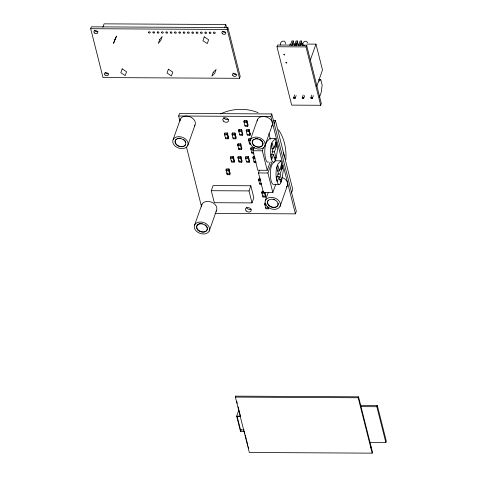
<?xml version="1.0" encoding="UTF-8"?>
<svg xmlns="http://www.w3.org/2000/svg" width="477" height="477" viewBox="0 0 477 477"><rect width="100%" height="100%" fill="white"/><g stroke="black" fill="none" stroke-linecap="round" stroke-linejoin="round"><path stroke-width="0.72" d="M285.812 159.849C286.635 149.361 284.465 138.503 278.514 129.714M285.401 43.938C286.176 39.305 279.641 40.7 280.315 44.939M90.69 28.703L91.351 26.837L227.875 27.588L240.193 76.451L239.532 78.317L103.014 77.566L90.69 28.703L227.213 29.455L227.875 27.588M102.901 27.189L104.087 23.85L225.758 24.518L226.658 28.089M179.93 121.057L178.654 116.006L179.567 113.437L271.777 113.943L296.324 211.281L295.412 213.857L215.097 213.416M173.127 139.612L180.425 119.011M224.578 27.857L225.758 24.518M187.705 145.682A7.906 5.718 19.5 0 0 178.905 136.643A7.906 5.718 19.5 0 0 174.642 145.61A7.906 5.718 19.5 0 0 187.705 145.682L194.998 125.087M224.423 133.971L224.792 132.94L227.428 132.958L228.638 137.758L228.274 138.783L225.633 138.771L224.423 133.971L227.064 133.983L227.428 132.958M194.646 224.953L201.938 204.359M227.654 133.858L227.29 134.884L224.655 134.872M228.411 136.857L228.048 137.883L225.406 137.871M211.281 190.705L213.106 185.559L250.824 185.762L253.847 197.764L252.023 202.91L214.31 202.707L211.281 190.705L249 190.913L250.824 185.762M231.971 134.013L232.335 132.982L234.97 133L236.181 137.799L235.817 138.825L233.175 138.813L231.971 134.013L234.606 134.025L234.97 133M235.197 133.9L234.833 134.925L232.198 134.913M235.954 136.899L235.59 137.925L232.949 137.913M238.601 130.454L238.971 129.422L241.606 129.44L242.817 134.24L242.453 135.271L239.812 135.253L238.601 130.454L241.243 130.471L241.606 129.44M230.325 157.368L230.689 156.337L233.331 156.355L234.541 161.154L234.177 162.186L231.536 162.168L230.325 157.368L232.967 157.386L233.331 156.355M225.961 169.925L226.325 168.9L228.966 168.912L230.17 173.711L229.807 174.743L227.171 174.725L225.961 169.925L228.596 169.943L228.966 168.912M243.878 121.498L244.242 120.466L246.883 120.484L248.094 125.284L247.73 126.31L245.089 126.298L243.878 121.498L246.52 121.51L246.883 120.484M241.833 130.34L241.469 131.372L238.828 131.354M231.673 160.242L231.309 161.268L233.951 161.286L234.314 160.254M227.308 172.799L226.939 173.825L229.58 173.843L229.944 172.811M237.707 144.829L238.071 143.798L240.712 143.815L241.922 148.615L241.559 149.641L238.917 149.629L237.707 144.829L240.348 144.841L240.712 143.815M233.557 157.255L233.193 158.286L230.552 158.269M229.193 169.812L228.823 170.844L226.187 170.826M242.59 133.339L242.227 134.371L239.585 134.353M247.11 121.379L246.746 122.41L244.105 122.398M209.224 231.023A7.906 5.718 19.5 0 0 200.423 221.99A7.906 5.718 19.5 0 0 196.16 230.951A7.906 5.718 19.5 0 0 209.224 231.023L216.516 210.429M238.917 149.629L239.281 148.597M247.867 124.384L247.503 125.409L244.862 125.397M240.939 144.716L240.575 145.741L237.934 145.729L238.071 143.798M246.144 130.495L246.514 129.464L249.149 129.482L250.359 134.281L249.996 135.313L247.354 135.295L246.144 130.495L248.785 130.513L249.149 129.482M276.976 46.752L277.596 45.005L306.604 45.16L321.319 103.527L320.699 105.274L291.691 105.119L276.976 46.752L305.984 46.913L306.604 45.16M237.868 157.41L238.232 156.378L240.873 156.396L242.083 161.196L241.72 162.228L239.078 162.21L237.868 157.41L240.509 157.428L240.873 156.396M241.696 147.715L241.332 148.741L238.691 148.729M249.376 130.382L249.012 131.413L246.37 131.396M239.215 160.278L238.852 161.309L241.493 161.327L241.857 160.296M241.1 157.297L240.736 158.328L238.095 158.31M250.133 133.381L249.769 134.413L247.128 134.395M250.944 144.304L249.626 144.292L248.416 139.493L248.779 138.467L251.421 138.479M250.258 140.035L257.55 119.441M249.763 142.367L249.399 143.392L250.717 143.404M245.411 157.452L245.774 156.42L248.416 156.438L249.626 161.238L249.262 162.269L246.621 162.252L245.411 157.452L248.052 157.47L248.416 156.438M253.877 153.308L251.892 153.296L250.681 148.496L251.051 147.465L253.686 147.476L253.913 148.377M248.642 157.338L248.278 158.364L245.637 158.352M289.754 45.351L290.237 43.979M250.914 149.396L253.549 149.408L253.686 147.476M249.399 160.338L249.036 161.369L246.394 161.351M270.179 161.983L267.233 170.301L257.807 170.253L252.893 150.75L254.116 147.286M290.529 44.844L291.9 40.962L293.26 40.968L293.528 42.048L292.383 45.279M291.65 45.5L293.26 40.968M256.143 162.305L254.163 162.293L252.953 157.493L253.317 156.462L254.64 156.474M294.392 45.512L295.996 40.98L297.35 40.992L297.618 42.065L296.473 45.303M254.163 162.293L254.527 161.262M295.746 45.518L297.35 40.992M295.412 213.857L270.864 116.513L271.777 113.943M298.495 45.536L300.099 41.004L301.452 41.01L301.726 42.089L300.576 45.327M267.233 170.301L262.32 150.804L263.548 147.339M299.848 45.542L301.452 41.01M264.83 146.105A7.906 5.718 19.5 0 0 256.03 137.072A7.906 5.718 19.5 0 0 251.767 146.034A7.906 5.718 19.5 0 0 264.83 146.105L272.128 125.511M274.108 123.889L275.354 120.377L273.148 120.365M302.263 45.738C301.744 42.596 306.067 38.887 307.665 42.787M275.778 184.182L272.832 192.499L263.405 192.452L258.486 172.948L259.47 170.176M261.742 184.504L259.762 184.492L258.552 179.692L258.916 178.66L260.233 178.672M271.818 148.776L273.703 148.788L275.438 143.893L276.189 146.898L274.46 151.787L275.897 157.488L274.985 160.063L273.548 154.363L271.031 154.345M273.548 154.363L271.812 159.252L271.061 156.253L272.79 151.364L271.353 145.664L272.266 143.088L273.703 148.788M293.731 97.552L294.667 94.911M272.832 192.499L267.913 173.002L271.842 161.912M261.956 193.191L264.592 193.203L264.956 192.177L265.939 196.077L265.576 197.102L262.934 197.09L261.724 192.291L262.094 191.259L263.411 191.271M295.215 98.173L296.151 95.531M310.396 59.875L315.971 44.122L307.146 44.069M263.077 195.159L262.708 196.19L265.349 196.208L265.713 195.176M265.456 200.328L268.134 192.78M302.263 97.6L303.199 94.959M268.891 207.775L268.527 208.807L265.886 208.789L264.675 203.989L265.039 202.958M303.748 98.22L304.684 95.579M277.411 170.975L279.301 170.987L281.031 166.091L281.788 169.091L280.059 173.986L281.496 179.686L280.583 182.262L279.146 176.562L276.63 176.544M279.146 176.562L277.411 181.451L276.654 178.452L278.389 173.562L276.952 167.862L277.864 165.286L279.301 170.987M310.932 97.648L311.869 95.006M312.417 98.268L313.353 95.627M316.716 86.492L322.494 69.976L315.971 44.122M280.035 206.398A7.906 5.718 19.5 0 0 271.234 197.365A7.906 5.718 19.5 0 0 266.971 206.326A7.906 5.718 19.5 0 0 280.035 206.398L287.327 185.803M319.453 97.35L321.188 92.46L322.154 85.085L320.782 79.653L318.57 79.641M291.507 192.881L292.747 189.369L275.354 120.377M235.793 397.574L235.435 396.143L358.531 396.816L372.501 452.208L372.167 453.15L249.34 452.476L235.376 397.085L235.71 396.143M244.886 433.617L244.343 431.47L240.503 431.446L236.652 416.182L238.446 411.126M240.503 431.446L241.171 429.55M372.167 453.15L358.197 397.758L358.531 396.816M369.753 442.394L385.845 442.483L376.83 406.72L377.289 405.408L360.57 405.319M385.845 442.483L386.31 441.171L377.289 405.408M275.348 138.622L273.088 141.085A10.673 3.196 -89.7 0 0 271.163 158.525A10.673 3.196 -89.7 0 0 276.624 155.114L277.727 148.061L275.348 138.622L269.696 138.592L267.43 141.055A10.673 3.196 -89.7 0 0 264.813 153.511A10.673 3.196 -89.7 0 0 268.503 162.031M280.947 160.821L278.681 163.283A10.673 3.196 -89.7 0 0 276.761 180.723A10.673 3.196 -89.7 0 0 282.223 177.313L283.326 170.259L280.947 160.821L275.289 160.791L273.029 163.253A10.673 3.196 -89.7 0 0 270.37 174.326A10.673 3.196 -89.7 0 0 273.267 184.384L278.926 184.414M318.451 81.603L320.782 79.653M220.618 113.854C232.329 108.362 246.078 107.772 258.099 112.661M292.443 43.991L299.061 44.027M300.528 44.033L303.473 44.051M178.654 116.006L270.864 116.513M248.416 139.493L250.395 139.505M248.642 140.393L250.622 140.405M274.305 146.886L276.189 146.898M250.681 148.496L253.323 148.508M252.893 150.75L262.32 150.804M271.944 151.775L274.46 151.787M251.665 152.396L253.645 152.407M274.013 157.476L275.897 157.488M252.953 157.493L254.933 157.505M255.159 158.406L253.18 158.394L253.317 156.462M253.937 161.393L255.916 161.405M279.904 169.085L281.788 169.091M258.486 172.948L267.913 173.002M277.542 173.974L280.059 173.986M279.605 179.674L281.496 179.686M258.552 179.692L260.531 179.704M258.778 180.592L260.758 180.604M259.536 183.591L261.515 183.603M261.724 192.291L264.365 192.309L265.576 197.102M264.675 203.989L265.999 203.995M264.902 204.889L266.226 204.895M265.659 207.889L268.301 207.906M235.376 397.085L358.197 397.758M361.006 406.631L376.83 406.72M236.652 416.182L240.491 416.2L238.142 406.887M240.682 416.32L237.105 416.296L240.545 429.932L244.117 429.956M283.189 152.813L284.053 154.876L284.232 156.933M305.984 46.913L320.699 105.274M370.456 445.196L371.517 449.4M268.885 133.506L270.34 139.284M275.39 159.312L275.754 160.761M227.213 29.455L239.532 78.317M246.52 121.51L247.73 126.31M248.785 130.513L249.996 135.313M267.996 206.702L268.527 208.807M244.242 120.466L244.468 121.367M241.243 130.471L242.453 135.271M248.052 157.47L249.262 162.269M238.971 129.422L239.198 130.322M240.348 144.841L241.559 149.641M234.606 134.025L235.817 138.825M240.509 157.428L241.72 162.228M249 190.913L252.023 202.91M232.335 132.982L232.561 133.882M227.064 133.983L228.274 138.783M232.967 157.386L234.177 162.186M228.596 169.943L229.807 174.743M186.471 147.011L201.562 206.863M236.699 401.157L237.242 403.303M245.244 435.048L246.329 439.347M246.692 440.784L247.772 445.083M248.135 446.514L248.678 448.666M98.101 31.339A2.009 1.455 19.5 0 1 96.098 31.661A2.009 1.455 19.5 0 1 94.553 30.242M108.374 73.661A2.009 1.455 19.5 0 1 105.161 72.319M225.758 32.287A2.009 1.455 19.5 0 1 222.711 31.345M236.365 74.364A2.009 1.455 19.5 0 1 233.152 73.023M282.503 177.593A7.906 5.718 19.5 0 1 286.444 187.038M278.115 203.136A5.533 4.001 19.5 0 1 271.795 206.976A5.533 4.001 19.5 0 1 268.354 200.119M273.184 199.058A5.533 4.001 19.5 0 1 274.561 199.481M201.55 205.802A7.906 5.718 19.5 0 1 211.371 202.093A7.906 5.718 19.5 0 1 215.98 211.281M207.4 228.847A5.533 4.001 19.5 0 1 201.682 231.78A5.533 4.001 19.5 0 1 196.655 226.617A5.533 4.001 19.5 0 1 202.373 223.683M205.015 224.78A5.533 4.001 19.5 0 1 207.304 227.762M228.531 119.429A2.963 2.141 19.5 0 1 223.796 117.461M251.164 209.2A2.963 2.141 19.5 0 1 246.43 207.227M257.163 120.878A7.906 5.718 19.5 0 1 266.977 117.169A7.906 5.718 19.5 0 1 271.586 126.363M259.357 139.189A5.533 4.001 19.5 0 1 262.362 145.533A5.533 4.001 19.5 0 1 254.271 145.491A5.533 4.001 19.5 0 1 254.08 139.159M255.243 138.747A5.533 4.001 19.5 0 1 257.979 138.765M180.032 120.454A7.906 5.718 19.5 0 1 189.852 116.746A7.906 5.718 19.5 0 1 194.461 125.94M185.613 144.513A5.533 4.001 19.5 0 1 178.136 145.7A5.533 4.001 19.5 0 1 176.025 139.397M176.955 138.735A5.533 4.001 19.5 0 1 180.855 138.336M183.496 139.439A5.533 4.001 19.5 0 1 185.791 142.414M311.237 98.387A0.805 0.584 19.5 0 1 311.266 97.38A0.805 0.584 19.5 0 1 312.453 98.012A0.805 0.584 19.5 0 1 311.421 98.483M302.567 98.34A0.805 0.584 19.5 0 1 302.537 97.356A0.805 0.584 19.5 0 1 303.754 97.863A0.805 0.584 19.5 0 1 302.955 98.495M294.035 98.292A0.805 0.584 19.5 0 1 293.951 97.332A0.805 0.584 19.5 0 1 295.174 97.707A0.805 0.584 19.5 0 1 294.625 98.471M302.358 45.506A2.683 1.938 19.5 0 1 304.916 45.518M276.666 145.706C276.32 147.107 276.207 146.105 276.702 144.281L276.666 145.706M282.265 167.904C281.871 169.43 281.835 168.202 282.301 166.479L282.265 167.904M276.469 143.75C276.028 146.373 275.849 142.981 276.469 143.75M282.062 165.948C281.615 168.619 281.448 165.167 282.062 165.948M275.921 144.304C276.344 146.91 276.815 140.989 275.921 144.304M281.513 166.503C281.943 169.108 282.414 163.188 281.513 166.503M283.893 54.438C284.411 56.125 285.532 53.651 283.893 54.438M285.944 62.582C286.462 64.27 287.589 61.795 285.944 62.582M293.933 98.173L294.679 98.483L293.933 98.173M302.466 98.22L303.211 98.53L302.466 98.22M311.135 98.268L311.88 98.578L311.183 98.202M114.903 39.543L113.544 43.383L116.573 36.031L114.903 39.543M122.19 68.855L120.83 72.701L125.177 75.599L126.536 71.759L122.19 68.855M159.664 39.579L158.304 43.419L160.832 40.336L162.192 36.49L159.664 39.579M168.405 69.189L167.045 73.029L171.392 75.926L172.752 72.087L168.405 69.189M204.281 36.854L202.922 40.694L207.268 43.598L208.628 39.752L204.281 36.854M213.225 72.307L211.86 76.153L214.757 73.291L216.117 69.451L213.225 72.307M275.605 143.052L275.76 144.042L275.998 141.943L275.682 143.362L275.605 143.052M281.197 165.251L281.352 166.24L281.597 164.142L281.275 165.561L281.197 165.251M213.762 33.104A0.894 0.644 19.5 0 0 215.24 33.116A0.894 0.644 19.5 0 0 214.245 32.09A0.894 0.644 19.5 0 0 213.762 33.104M205.092 33.056A0.894 0.644 19.5 0 0 206.571 33.068A0.894 0.644 19.5 0 0 205.575 32.042A0.894 0.644 19.5 0 0 205.092 33.056M209.427 33.08A0.894 0.644 19.5 0 0 210.906 33.092A0.894 0.644 19.5 0 0 209.91 32.066A0.894 0.644 19.5 0 0 209.427 33.08M200.757 33.032A0.894 0.644 19.5 0 0 202.236 33.044A0.894 0.644 19.5 0 0 201.24 32.019A0.894 0.644 19.5 0 0 200.757 33.032M174.755 32.889A0.894 0.644 19.5 0 0 176.234 32.901A0.894 0.644 19.5 0 0 175.238 31.876A0.894 0.644 19.5 0 0 174.755 32.889M196.429 33.008A0.894 0.644 19.5 0 0 197.901 33.02A0.894 0.644 19.5 0 0 196.906 31.995A0.894 0.644 19.5 0 0 196.429 33.008M192.094 32.985A0.894 0.644 19.5 0 0 193.567 32.996A0.894 0.644 19.5 0 0 192.571 31.971A0.894 0.644 19.5 0 0 192.094 32.985M187.759 32.961A0.894 0.644 19.5 0 0 189.232 32.973A0.894 0.644 19.5 0 0 188.236 31.947A0.894 0.644 19.5 0 0 187.759 32.961M183.424 32.937A0.894 0.644 19.5 0 0 184.897 32.949A0.894 0.644 19.5 0 0 183.901 31.923A0.894 0.644 19.5 0 0 183.424 32.937M222.336 33.575A2.009 1.455 19.5 0 0 225.657 33.593A2.009 1.455 19.5 0 0 223.421 31.297A2.009 1.455 19.5 0 0 222.336 33.575M94.345 32.871A2.009 1.455 19.5 0 0 97.672 32.889A2.009 1.455 19.5 0 0 95.43 30.594A2.009 1.455 19.5 0 0 94.345 32.871M104.952 74.949A2.009 1.455 19.5 0 0 108.279 74.967A2.009 1.455 19.5 0 0 106.037 72.671A2.009 1.455 19.5 0 0 104.952 74.949M170.42 32.865A0.894 0.644 19.5 0 0 171.899 32.877A0.894 0.644 19.5 0 0 170.903 31.852A0.894 0.644 19.5 0 0 170.42 32.865M166.085 32.841A0.894 0.644 19.5 0 0 167.564 32.853A0.894 0.644 19.5 0 0 166.568 31.828A0.894 0.644 19.5 0 0 166.085 32.841M179.09 32.913A0.894 0.644 19.5 0 0 180.562 32.925A0.894 0.644 19.5 0 0 179.567 31.899A0.894 0.644 19.5 0 0 179.09 32.913M157.416 32.794A0.894 0.644 19.5 0 0 158.895 32.806A0.894 0.644 19.5 0 0 157.899 31.78A0.894 0.644 19.5 0 0 157.416 32.794M153.081 32.77A0.894 0.644 19.5 0 0 154.56 32.782A0.894 0.644 19.5 0 0 153.564 31.756A0.894 0.644 19.5 0 0 153.081 32.77M232.943 75.652A2.009 1.455 19.5 0 0 236.27 75.67A2.009 1.455 19.5 0 0 234.028 73.375A2.009 1.455 19.5 0 0 232.943 75.652M161.751 32.818A0.894 0.644 19.5 0 0 163.229 32.83A0.894 0.644 19.5 0 0 162.234 31.804A0.894 0.644 19.5 0 0 161.751 32.818M148.746 32.746A0.894 0.644 19.5 0 0 150.225 32.758A0.894 0.644 19.5 0 0 149.229 31.732A0.894 0.644 19.5 0 0 148.746 32.746M268.7 205.438A5.533 4.001 19.5 0 0 277.847 205.492A5.533 4.001 19.5 0 0 271.687 199.165A5.533 4.001 19.5 0 0 268.7 205.438M197.895 230.063A5.533 4.001 19.5 0 0 207.036 230.111A5.533 4.001 19.5 0 0 200.877 223.791A5.533 4.001 19.5 0 0 197.895 230.063M246.186 210.929A2.963 2.141 19.5 0 0 251.081 210.953A2.963 2.141 19.5 0 0 247.784 207.567A2.963 2.141 19.5 0 0 246.186 210.929M223.552 121.164A2.963 2.141 19.5 0 0 228.447 121.188A2.963 2.141 19.5 0 0 225.15 117.801A2.963 2.141 19.5 0 0 223.552 121.164M253.502 145.145A5.533 4.001 19.5 0 0 262.648 145.193A5.533 4.001 19.5 0 0 256.483 138.867A5.533 4.001 19.5 0 0 253.502 145.145M176.377 144.722A5.533 4.001 19.5 0 0 185.517 144.769A5.533 4.001 19.5 0 0 179.358 138.443A5.533 4.001 19.5 0 0 176.377 144.722"/></g></svg>
